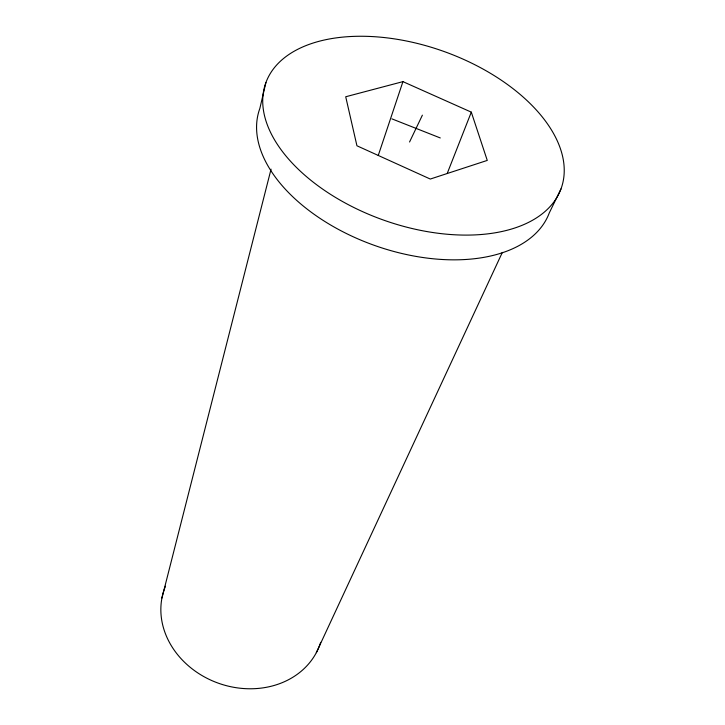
<?xml version="1.0" encoding="UTF-8"?>
<svg xmlns="http://www.w3.org/2000/svg" width="725" height="725" viewBox="0 0 725 725"><rect width="100%" height="100%" fill="white"/><g stroke="black" fill="none" stroke-linecap="round" stroke-linejoin="round"><path stroke-width="1.09" d="M265.921 82.541L259.831 108.496A153.854 90.099 19.6 0 0 373.375 245.014A153.854 90.099 19.6 0 0 549.278 212.923L560.969 188.953A156.827 89.556 19.6 0 0 366.759 36.341A156.827 89.556 19.6 0 0 312.683 181.73A156.827 89.556 19.6 0 0 560.969 188.953M161.938 598.025L271.059 169.152M378.251 155.467L402.937 81.635L471.304 112.148L487.263 160.415L430.288 179.048L356.936 145.779L345.716 96.76L402.937 81.635M447.352 173.112L471.304 112.148M316.317 652.69L502.353 252.382M409.553 142L422.385 115.166M391.89 118.855L440.274 137.949M320.667 642.341A82.578 70.552 19.6 0 1 218.044 683.077A82.578 70.552 19.6 0 1 165.472 586.208"/></g></svg>
